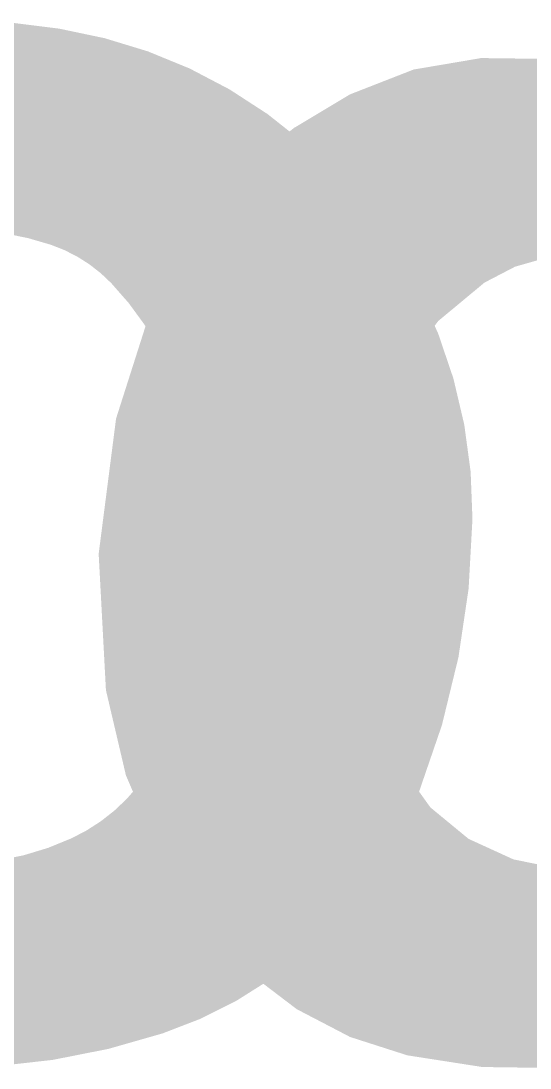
# Model space of a CAD drawing. Extents: x -19.1 to 53.5, y -15.6 to 59.8.
# Drawn here: x 32.566 to 33.402, y 53.357 to 55.077 of the extents above; entities that cross this region are included whole.
import ezdxf

# ---------------------------------------------------------------- set-up
doc = ezdxf.new("R2010")
doc.units = 0
doc.layers.add('21', color=41, linetype='CONTINUOUS')
doc.layers.add('22', color=40, linetype='CONTINUOUS')

msp = doc.modelspace()

# ---------------------------------------------------------------- linework, layer by layer
at = {"layer": '21'}
for points, const_width in [([(32.7, 55.0367, 0.0624), (32.4764, 55.0647)], 0.0254), ([(32.5768, 55.0355, 1), (32.5768, 55.0481)], 0.0127), ([(32.6792, 55.0351, 1), (32.675, 55.0231)], 0.0127), ([(32.6763, 55.0228, 1), (32.6779, 55.0354)], 0.0127), ([(32.7016, 55.0429, 1), (32.6984, 55.0305)], 0.0127), ([(33.02, 54.8691, 0.1172), (32.7, 55.0367)], 0.0254), ([(32.6984, 55.0305, 1), (32.7016, 55.0429)], 0.0127), ([(32.714, 55.0101, 1), (32.714, 55.0228)], 0.0127), ([(32.7879, 54.9847, 1), (32.7879, 54.9973)], 0.0127), ([(32.8433, 54.9784, 1), (32.8361, 54.968)], 0.0127), ([(32.8376, 54.9672, 1), (32.8418, 54.9792)], 0.0127), ([(32.8507, 54.9593, 1), (32.8507, 54.9719)], 0.0127), ([(32.8874, 54.9339, 1), (32.8874, 54.9466)], 0.0127), ([(32.9241, 54.9085, 1), (32.9241, 54.9211)], 0.0127), ([(32.9608, 54.8831, 1), (32.9608, 54.8957)], 0.0127), ([(32.9975, 54.8577, 1), (32.9975, 54.8704)], 0.0127), ([(33.2943, 54.2595, 0.2195), (33.02, 54.8691)], 0.0254), ([(33.0242, 54.8739, 1), (33.0158, 54.8643)], 0.0127), ([(33.0158, 54.8643, 1), (33.0242, 54.8739)], 0.0127), ([(33.0426, 54.8402, 1), (33.033, 54.832)], 0.0127), ([(33.0342, 54.8323, 1), (33.0342, 54.8449)], 0.0127), ([(33.0342, 54.8309, 1), (33.0414, 54.8413)], 0.0127), ([(33.0575, 54.8069, 1), (33.0575, 54.8195)], 0.0127), ([(33.0793, 54.7815, 1), (33.0793, 54.7942)], 0.0127), ([(33.1012, 54.7561, 1), (33.1012, 54.7687)], 0.0127), ([(32.6187, 54.7218, 0.0828), (32.4612, 54.7472)], 0.0254), ([(32.6064, 54.7528, 1), (32.6004, 54.7416)], 0.0127), ([(32.6029, 54.7409, 1), (32.6039, 54.7535)], 0.0127), ([(32.6223, 54.7433, 1), (32.6223, 54.7307)], 0.0127), ([(33.123, 54.7307, 1), (33.123, 54.7433)], 0.0127), ([(32.7228, 54.6557, 0.1209), (32.6187, 54.7218)], 0.0254), ([(32.6207, 54.7278, 1), (32.6167, 54.7158)], 0.0127), ([(32.6167, 54.7158, 1), (32.6207, 54.7278)], 0.0127), ([(32.6695, 54.718, 1), (32.6695, 54.7053)], 0.0127), ([(33.1528, 54.7117, 1), (33.1412, 54.7065)], 0.0127), ([(33.1422, 54.705, 1), (33.1518, 54.7132)], 0.0127), ([(33.1448, 54.7053, 1), (33.1448, 54.718)], 0.0127), ([(32.7069, 54.6984, 1), (32.6981, 54.6892)], 0.0127), ([(32.6995, 54.6882, 1), (32.7055, 54.6994)], 0.0127), ([(32.7103, 54.6925, 1), (32.7103, 54.6799)], 0.0127), ([(33.1572, 54.6799, 1), (33.1572, 54.6925)], 0.0127), ([(32.8498, 54.422, 0.1342), (32.7228, 54.6557)], 0.0254), ([(32.7274, 54.6601, 1), (32.7182, 54.6513)], 0.0127), ([(32.7182, 54.6513, 1), (32.7274, 54.6601)], 0.0127), ([(32.7365, 54.6671, 1), (32.7365, 54.6545)], 0.0127), ([(33.1685, 54.6545, 1), (33.1685, 54.6671)], 0.0127), ([(32.7627, 54.6418, 1), (32.7627, 54.6291)], 0.0127), ([(33.1798, 54.6291, 1), (33.1798, 54.6418)], 0.0127), ([(32.7947, 54.6127, 1), (32.7831, 54.6073)], 0.0127), ([(32.7889, 54.6163, 1), (32.7889, 54.6037)], 0.0127), ([(32.7845, 54.6054, 1), (32.7933, 54.6146)], 0.0127), ([(33.1911, 54.6037, 1), (33.1911, 54.6163)], 0.0127), ([(32.8006, 54.5909, 1), (32.8006, 54.5783)], 0.0127), ([(33.2025, 54.5783, 1), (33.2025, 54.5909)], 0.0127), ([(32.8123, 54.5656, 1), (32.8123, 54.5529)], 0.0127), ([(33.2138, 54.5529, 1), (33.2138, 54.5656)], 0.0127), ([(32.8241, 54.5401, 1), (32.8241, 54.5275)], 0.0127), ([(33.2251, 54.5275, 1), (33.2251, 54.5401)], 0.0127), ([(32.8358, 54.5147, 1), (32.8358, 54.5021)], 0.0127), ([(33.2364, 54.5021, 1), (33.2364, 54.5147)], 0.0127), ([(32.8475, 54.4894, 1), (32.8475, 54.4767)], 0.0127), ([(33.2574, 54.4762, 1), (33.2448, 54.4746)], 0.0127), ([(33.2477, 54.4767, 1), (33.2477, 54.4894)], 0.0127), ([(32.8592, 54.4639, 1), (32.8592, 54.4513)], 0.0127), ([(33.2453, 54.4728, 1), (33.2569, 54.478)], 0.0127), ([(33.2534, 54.4513, 1), (33.2534, 54.4639)], 0.0127), ([(32.8714, 54.4457, 1), (32.8588, 54.4441)], 0.0127), ([(32.8593, 54.4422, 1), (32.8709, 54.4476)], 0.0127), ([(32.8668, 54.4385, 1), (32.8668, 54.4259)], 0.0127), ([(33.2566, 54.4259, 1), (33.2566, 54.4385)], 0.0127), ([(32.8778, 54.1706, 0.0602), (32.8498, 54.422)], 0.0254), ([(32.856, 54.4235, 1), (32.8436, 54.4205)], 0.0127), ([(32.8436, 54.4205, 1), (32.856, 54.4235)], 0.0127), ([(32.87, 54.4132, 1), (32.87, 54.4005)], 0.0127), ([(33.2599, 54.4005, 1), (33.2599, 54.4132)], 0.0127), ([(32.8733, 54.3877, 1), (32.8733, 54.3751)], 0.0127), ([(33.2631, 54.3751, 1), (33.2631, 54.3877)], 0.0127), ([(32.8766, 54.3623, 1), (32.8766, 54.3497)], 0.0127), ([(33.2664, 54.3497, 1), (33.2664, 54.3623)], 0.0127), ([(32.8799, 54.337, 1), (32.8799, 54.3243)], 0.0127), ([(33.2697, 54.3243, 1), (33.2697, 54.337)], 0.0127), ([(32.8832, 54.3115, 1), (32.8832, 54.2989)], 0.0127), ([(33.2729, 54.2989, 1), (33.2729, 54.3115)], 0.0127), ([(32.8865, 54.2861, 1), (32.8865, 54.2735)], 0.0127), ([(33.2762, 54.2735, 1), (33.2762, 54.2861)], 0.0127), ([(32.8898, 54.2608, 1), (32.8898, 54.2481)], 0.0127), ([(33.208, 53.8175, 0.092), (33.2943, 54.2595)], 0.0254), ([(33.2854, 54.2561, 1), (33.2728, 54.2577)], 0.0127), ([(33.2728, 54.2561, 1), (33.2854, 54.2577)], 0.0127), ([(33.2788, 54.2481, 1), (33.2788, 54.2608)], 0.0127), ([(33.3006, 54.2594, 1), (33.288, 54.2596)], 0.0127), ([(33.288, 54.2596, 1), (33.3006, 54.2594)], 0.0127), ([(32.8969, 54.2493, 1), (32.8842, 54.2493)], 0.0127), ([(32.8842, 54.2485, 1), (32.8968, 54.2501)], 0.0127), ([(32.8905, 54.2353, 1), (32.8905, 54.2227)], 0.0127), ([(33.2757, 54.2227, 1), (33.2757, 54.2353)], 0.0127), ([(32.8905, 54.2099, 1), (32.8905, 54.1973)], 0.0127), ([(33.2727, 54.1973, 1), (33.2727, 54.2099)], 0.0127), ([(32.799, 53.8607, 0.1204), (32.8778, 54.1706)], 0.0254), ([(32.8841, 54.1705, 1), (32.8715, 54.1707)], 0.0127), ([(32.8715, 54.1707, 1), (32.8841, 54.1705)], 0.0127), ([(32.8905, 54.1846, 1), (32.8905, 54.1719)], 0.0127), ([(33.2696, 54.1719, 1), (33.2696, 54.1846)], 0.0127), ([(32.8905, 54.1591, 1), (32.8905, 54.1465)], 0.0127), ([(33.2666, 54.1465, 1), (33.2666, 54.1591)], 0.0127), ([(32.8905, 54.1337, 1), (32.8905, 54.1211)], 0.0127), ([(33.2635, 54.1211, 1), (33.2635, 54.1337)], 0.0127), ([(32.8899, 54.1084, 1), (32.8899, 54.0957)], 0.0127), ([(32.8842, 54.1045, 1), (32.8969, 54.1045)], 0.0127), ([(32.8967, 54.103, 1), (32.8843, 54.106)], 0.0127), ([(33.2604, 54.0957, 1), (33.2604, 54.1084)], 0.0127), ([(32.8837, 54.0829, 1), (32.8837, 54.0703)], 0.0127), ([(33.2574, 54.0703, 1), (33.2574, 54.0829)], 0.0127), ([(32.8776, 54.0575, 1), (32.8776, 54.0449)], 0.0127), ([(33.2598, 54.0444, 1), (33.2476, 54.0478)], 0.0127), ([(33.2543, 54.0449, 1), (33.2543, 54.0575)], 0.0127), ([(33.2474, 54.0469, 1), (33.26, 54.0453)], 0.0127), ([(32.8715, 54.0322, 1), (32.8715, 54.0195)], 0.0127), ([(33.248, 54.0195, 1), (33.248, 54.0322)], 0.0127), ([(32.8653, 54.0067, 1), (32.8653, 53.9941)], 0.0127), ([(33.241, 53.9941, 1), (33.241, 54.0067)], 0.0127), ([(32.8592, 53.9813, 1), (32.8592, 53.9687)], 0.0127), ([(33.2339, 53.9687, 1), (33.2339, 53.9813)], 0.0127), ([(32.8462, 53.9486, 1), (32.8586, 53.9456)], 0.0127), ([(32.853, 53.956, 1), (32.853, 53.9433)], 0.0127), ([(32.8582, 53.9445, 1), (32.8466, 53.9497)], 0.0127), ([(33.2268, 53.9433, 1), (33.2268, 53.956)], 0.0127), ([(32.8421, 53.9306, 1), (32.8421, 53.9179)], 0.0127), ([(33.2198, 53.9179, 1), (33.2198, 53.9306)], 0.0127), ([(32.8307, 53.9051, 1), (32.8307, 53.8925)], 0.0127), ([(33.2127, 53.8925, 1), (33.2127, 53.9051)], 0.0127), ([(32.8193, 53.8798, 1), (32.8193, 53.8671)], 0.0127), ([(33.2056, 53.8671, 1), (33.2056, 53.8798)], 0.0127), ([(32.6542, 53.7235, 0.1633), (32.799, 53.8607)], 0.0254), ([(32.7934, 53.8637, 1), (32.8046, 53.8577)], 0.0127), ([(32.8046, 53.8577, 1), (32.7934, 53.8637)], 0.0127), ([(32.8079, 53.8544, 1), (32.8079, 53.8417)], 0.0127), ([(33.1986, 53.8417, 1), (33.1986, 53.8544)], 0.0127), ([(32.7965, 53.8289, 1), (32.7965, 53.8163)], 0.0127), ([(32.8008, 53.8179, 1), (32.7922, 53.8273)], 0.0127), ([(33.1915, 53.8163, 1), (33.1915, 53.8289)], 0.0127), ([(32.7939, 53.4264, 0.2224), (33.208, 53.8175)], 0.0254), ([(32.7907, 53.8252, 1), (32.8023, 53.82)], 0.0127), ([(33.2021, 53.8198, 1), (33.2139, 53.8152)], 0.0127), ([(33.2139, 53.8152, 1), (33.2021, 53.8198)], 0.0127), ([(32.7686, 53.8036, 1), (32.7686, 53.7909)], 0.0127), ([(33.179, 53.8014, 1), (33.1912, 53.798)], 0.0127), ([(33.1905, 53.7963, 1), (33.1797, 53.8031)], 0.0127), ([(33.1835, 53.7909, 1), (33.1835, 53.8036)], 0.0127), ([(32.7406, 53.7782, 1), (32.7406, 53.7655)], 0.0127), ([(33.1676, 53.7655, 1), (33.1676, 53.7782)], 0.0127), ([(32.7127, 53.7527, 1), (32.7127, 53.7401)], 0.0127), ([(33.1516, 53.7401, 1), (33.1516, 53.7527)], 0.0127), ([(32.319, 53.7032, 0.1897), (32.6542, 53.7235)], 0.0254), ([(32.6515, 53.7293, 1), (32.6569, 53.7177)], 0.0127), ([(32.6569, 53.7177, 1), (32.6515, 53.7293)], 0.0127), ([(32.6847, 53.7274, 1), (32.6847, 53.7147)], 0.0127), ([(32.6804, 53.7257, 1), (32.689, 53.7163)], 0.0127), ([(32.6867, 53.715, 1), (32.6827, 53.727)], 0.0127), ([(33.1357, 53.7147, 1), (33.1357, 53.7274)], 0.0127), ([(32.6096, 53.702, 1), (32.6096, 53.6893)], 0.0127), ([(33.1197, 53.6893, 1), (33.1197, 53.702)], 0.0127), ([(33.0984, 53.6736, 1), (33.1092, 53.6668)], 0.0127), ([(33.1082, 53.6656, 1), (33.0994, 53.6748)], 0.0127), ([(33.1038, 53.6639, 1), (33.1038, 53.6765)], 0.0127), ([(33.0773, 53.6385, 1), (33.0773, 53.6512)], 0.0127), ([(33.0507, 53.6131, 1), (33.0507, 53.6258)], 0.0127), ([(33.0242, 53.5877, 1), (33.0242, 53.6003)], 0.0127), ([(32.9977, 53.5623, 1), (32.9977, 53.575)], 0.0127), ([(32.98, 53.5605, 1), (32.9888, 53.5513)], 0.0127), ([(32.9881, 53.5507, 1), (32.9807, 53.5611)], 0.0127), ([(32.9664, 53.5369, 1), (32.9664, 53.5496)], 0.0127), ([(32.9303, 53.5115, 1), (32.9303, 53.5241)], 0.0127), ([(32.8748, 53.4712, 1), (32.8706, 53.4832)], 0.0127), ([(32.8943, 53.4861, 1), (32.8943, 53.4988)], 0.0127), ([(32.8429, 53.4607, 1), (32.8429, 53.4734)], 0.0127), ([(32.869, 53.4824, 1), (32.8764, 53.472)], 0.0127), ([(32.4333, 53.3705, 0.083), (32.7939, 53.4264)], 0.0254), ([(32.7688, 53.4353, 1), (32.7688, 53.4479)], 0.0127), ([(32.7919, 53.4324, 1), (32.7959, 53.4204)], 0.0127), ([(32.7959, 53.4204, 1), (32.7919, 53.4324)], 0.0127), ([(32.6852, 53.4197, 1), (32.6894, 53.4077)], 0.0127), ([(32.6879, 53.4074, 1), (32.6867, 53.42)], 0.0127), ([(32.6946, 53.4099, 1), (32.6946, 53.4226)], 0.0127)]:
    msp.add_lwpolyline(points, format="xyb", dxfattribs=dict(at, const_width=const_width))
at = {"layer": '21', "const_width": 0.0254}
for points in [[(32.4762, 55.0418), (32.5768, 55.0418)], [(32.4764, 55.0545), (32.6771, 55.0291)], [(32.6771, 55.0291), (32.8397, 54.9732)], [(32.4758, 55.0164), (32.714, 55.0164)], [(32.4753, 54.991), (32.7879, 54.991)], [(32.8397, 54.9732), (33.0378, 54.8361)], [(32.4749, 54.9656), (32.8507, 54.9656)], [(32.4745, 54.9402), (32.8874, 54.9402)], [(32.474, 54.9148), (32.9241, 54.9148)], [(32.4736, 54.8894), (32.9608, 54.8894)], [(32.4732, 54.864), (32.9975, 54.864)], [(32.4728, 54.8386), (33.0342, 54.8386)], [(33.0378, 54.8361), (33.147, 54.7091)], [(32.4723, 54.8132), (33.0575, 54.8132)], [(32.4719, 54.7878), (33.0793, 54.7878)], [(32.4715, 54.7624), (33.1012, 54.7624)], [(32.6034, 54.7472), (32.4815, 54.7573)], [(32.7025, 54.6938), (32.6034, 54.7472)], [(32.6223, 54.737), (33.123, 54.737)], [(32.6695, 54.7116), (33.1448, 54.7116)], [(33.147, 54.7091), (33.2511, 54.4754)], [(32.7889, 54.61), (32.7025, 54.6938)], [(32.7103, 54.6862), (33.1572, 54.6862)], [(32.7365, 54.6608), (33.1685, 54.6608)], [(32.7627, 54.6354), (33.1798, 54.6354)], [(32.8651, 54.4449), (32.7889, 54.61)], [(32.7889, 54.61), (33.1911, 54.61)], [(32.8006, 54.5846), (33.2025, 54.5846)], [(32.8123, 54.5592), (33.2138, 54.5592)], [(32.8241, 54.5338), (33.2251, 54.5338)], [(32.8358, 54.5084), (33.2364, 54.5084)], [(32.8475, 54.483), (33.2477, 54.483)], [(33.2511, 54.4754), (33.2791, 54.2569)], [(32.8592, 54.4576), (33.2534, 54.4576)], [(32.8905, 54.2493), (32.8651, 54.4449)], [(32.8668, 54.4322), (33.2566, 54.4322)], [(32.87, 54.4068), (33.2599, 54.4068)], [(32.8733, 54.3814), (33.2631, 54.3814)], [(32.8766, 54.356), (33.2664, 54.356)], [(32.8799, 54.3306), (33.2697, 54.3306)], [(32.8832, 54.3052), (33.2729, 54.3052)], [(32.8865, 54.2798), (33.2762, 54.2798)], [(32.8898, 54.2544), (33.2788, 54.2544)], [(33.2791, 54.2569), (33.2537, 54.0461)], [(32.8905, 54.1045), (32.8905, 54.2493)], [(32.8905, 54.229), (33.2757, 54.229)], [(32.8905, 54.2036), (33.2727, 54.2036)], [(32.8905, 54.1782), (33.2696, 54.1782)], [(32.8905, 54.1528), (33.2666, 54.1528)], [(32.8905, 54.1274), (33.2635, 54.1274)], [(32.8524, 53.9471), (32.8905, 54.1045)], [(32.8899, 54.102), (33.2604, 54.102)], [(32.8837, 54.0766), (33.2574, 54.0766)], [(32.8776, 54.0512), (33.2543, 54.0512)], [(33.2537, 54.0461), (33.1851, 53.7997)], [(32.8715, 54.0258), (33.248, 54.0258)], [(32.8653, 54.0004), (33.241, 54.0004)], [(32.8592, 53.975), (33.2339, 53.975)], [(32.7965, 53.8226), (32.8524, 53.9471)], [(32.853, 53.9496), (33.2268, 53.9496)], [(32.8421, 53.9242), (33.2198, 53.9242)], [(32.8307, 53.8988), (33.2127, 53.8988)], [(32.8193, 53.8734), (33.2056, 53.8734)], [(32.8079, 53.848), (33.1986, 53.848)], [(32.6847, 53.721), (32.7965, 53.8226)], [(32.7965, 53.8226), (33.1915, 53.8226)], [(32.7686, 53.7972), (33.1835, 53.7972)], [(33.1851, 53.7997), (33.1038, 53.6702)], [(32.7406, 53.7718), (33.1676, 53.7718)], [(32.7127, 53.7464), (33.1516, 53.7464)], [(32.5044, 53.66), (32.6847, 53.721)], [(32.6847, 53.721), (33.1357, 53.721)], [(32.6096, 53.6956), (33.1197, 53.6956)], [(32.5345, 53.6702), (33.1038, 53.6702)], [(33.1038, 53.6702), (32.9844, 53.5559)], [(31.8271, 53.6448), (33.0773, 53.6448)], [(31.8434, 53.6194), (33.0507, 53.6194)], [(31.8719, 53.594), (33.0242, 53.594)], [(31.9126, 53.5686), (32.9977, 53.5686)], [(32.9844, 53.5559), (32.8727, 53.4772)], [(31.9532, 53.5432), (32.9664, 53.5432)], [(31.9939, 53.5178), (32.9303, 53.5178)], [(32.0345, 53.4924), (32.8943, 53.4924)], [(32.8727, 53.4772), (32.6873, 53.4137)], [(32.0751, 53.467), (32.8429, 53.467)], [(32.1158, 53.4416), (32.7688, 53.4416)], [(32.2298, 53.4162), (32.6946, 53.4162)], [(32.6873, 53.4137), (32.4358, 53.3883)]]:
    msp.add_lwpolyline(points, dxfattribs=at)
at = {"layer": '22', "const_width": 0.0254}
for points in [[(33.3223, 55.0037), (33.2138, 54.9853)], [(33.2473, 54.991), (33.5686, 54.991)], [(33.5204, 55.0012), (33.3223, 55.0037)], [(33.2138, 54.9853), (33.1114, 54.9453)], [(33.1633, 54.9656), (33.6316, 54.9656)], [(33.1114, 54.9453), (33.0212, 54.8912)], [(33.1029, 54.9402), (33.6945, 54.9402)], [(33.0605, 54.9148), (33.7395, 54.9148)], [(33.0212, 54.8912), (32.9387, 54.8259)], [(33.0189, 54.8894), (33.7686, 54.8894)], [(32.9868, 54.864), (33.7931, 54.864)], [(32.9547, 54.8386), (33.8165, 54.8386)], [(32.9387, 54.8259), (32.8596, 54.7369)], [(32.9274, 54.8132), (33.8399, 54.8132)], [(32.9048, 54.7878), (33.8633, 54.7878)], [(32.8822, 54.7624), (33.8861, 54.7624)], [(32.8596, 54.7369), (32.8016, 54.6329)], [(32.8597, 54.737), (34.2849, 54.737)], [(32.8455, 54.7116), (34.2849, 54.7116)], [(33.372, 54.6855), (33.4287, 54.7018)], [(32.8313, 54.6862), (33.3745, 54.6862)], [(33.3197, 54.6583), (33.372, 54.6855)], [(32.8172, 54.6608), (33.3245, 54.6608)], [(33.2416, 54.5934), (33.3197, 54.6583)], [(32.8016, 54.6329), (32.7342, 54.4216)], [(32.803, 54.6354), (33.2921, 54.6354)], [(32.7943, 54.61), (33.2615, 54.61)], [(32.7862, 54.5846), (33.2349, 54.5846)], [(33.1802, 54.5126), (33.2416, 54.5934)], [(32.7781, 54.5592), (33.2156, 54.5592)], [(32.77, 54.5338), (33.1963, 54.5338)], [(32.7619, 54.5084), (33.1783, 54.5084)], [(33.1386, 54.42), (33.1802, 54.5126)], [(32.7538, 54.483), (33.1669, 54.483)], [(32.7457, 54.4576), (33.1555, 54.4576)], [(32.7376, 54.4322), (33.1441, 54.4322)], [(32.7342, 54.4216), (32.7059, 54.2016)], [(32.7323, 54.4068), (33.1361, 54.4068)], [(33.1191, 54.3204), (33.1386, 54.42)], [(32.729, 54.3814), (33.1311, 54.3814)], [(32.7258, 54.356), (33.1261, 54.356)], [(32.7225, 54.3306), (33.1211, 54.3306)], [(33.1188, 54.1211), (33.1191, 54.3204)], [(32.7192, 54.3052), (33.1191, 54.3052)], [(32.716, 54.2798), (33.119, 54.2798)], [(32.7127, 54.2544), (33.119, 54.2544)], [(32.7094, 54.229), (33.1189, 54.229)], [(32.7059, 54.2016), (32.7177, 53.9801)], [(32.7062, 54.2036), (33.1189, 54.2036)], [(32.7072, 54.1782), (33.1189, 54.1782)], [(32.7085, 54.1528), (33.1188, 54.1528)], [(32.7099, 54.1274), (33.1188, 54.1274)], [(33.1495, 53.9242), (33.1188, 54.1211)], [(32.7112, 54.102), (33.1218, 54.102)], [(32.7126, 54.0766), (33.1257, 54.0766)], [(32.7139, 54.0512), (33.1297, 54.0512)], [(32.7153, 54.0258), (33.1336, 54.0258)], [(32.7166, 54.0004), (33.1376, 54.0004)], [(32.7177, 53.9801), (32.75, 53.8424)], [(32.7189, 53.975), (33.1416, 53.975)], [(32.7249, 53.9496), (33.1455, 53.9496)], [(32.7308, 53.9242), (33.1495, 53.9242)], [(33.1795, 53.8453), (33.1495, 53.9242)], [(32.7368, 53.8988), (33.1591, 53.8988)], [(32.7427, 53.8734), (33.1688, 53.8734)], [(32.7487, 53.848), (33.1784, 53.848)], [(32.75, 53.8424), (32.8056, 53.7124)], [(33.2286, 53.7768), (33.1795, 53.8453)], [(32.7585, 53.8226), (33.1958, 53.8226)], [(32.7694, 53.7972), (33.214, 53.7972)], [(32.7802, 53.7718), (33.2347, 53.7718)], [(33.2938, 53.7231), (33.2286, 53.7768)], [(32.7911, 53.7464), (33.2655, 53.7464)], [(32.8019, 53.721), (33.2984, 53.721)], [(33.3705, 53.688), (33.2938, 53.7231)], [(32.8056, 53.7124), (32.8828, 53.594)], [(32.8166, 53.6956), (33.3539, 53.6956)], [(33.4623, 53.6696), (33.3705, 53.688)], [(32.8331, 53.6702), (33.4593, 53.6702)], [(32.8497, 53.6448), (33.848, 53.6448)], [(32.8662, 53.6194), (33.848, 53.6194)], [(32.8828, 53.594), (32.9486, 53.5233)], [(32.8828, 53.594), (33.848, 53.594)], [(32.9064, 53.5686), (33.8351, 53.5686)], [(32.9301, 53.5432), (33.8166, 53.5432)], [(32.9486, 53.5233), (33.0254, 53.4649)], [(32.9559, 53.5178), (33.7982, 53.5178)], [(32.9892, 53.4924), (33.7709, 53.4924)], [(33.0226, 53.467), (33.7425, 53.467)], [(33.0254, 53.4649), (33.111, 53.4203)], [(33.07, 53.4416), (33.7049, 53.4416)], [(33.111, 53.4203), (33.2029, 53.3908)], [(33.1236, 53.4162), (33.6602, 53.4162)], [(33.2029, 53.3908), (33.3242, 53.3719)], [(33.2029, 53.3908), (33.5849, 53.3908)], [(33.3242, 53.3719), (33.4469, 53.3702)]]:
    msp.add_lwpolyline(points, dxfattribs=at)
at = {"layer": '22', "const_width": 0.0127}
for points in [[(33.2473, 54.9973, 1), (33.2473, 54.9847)], [(33.3224, 55.01, 1), (33.3222, 54.9974)], [(33.3234, 54.9974, 1), (33.3212, 55.01)], [(33.2128, 54.9916, 1), (33.2149, 54.9791)], [(33.2162, 54.9794, 1), (33.2115, 54.9913)], [(33.1633, 54.9719, 1), (33.1633, 54.9593)], [(33.1029, 54.9466, 1), (33.1029, 54.9339)], [(33.1091, 54.9512, 1), (33.1137, 54.9394)], [(33.1147, 54.9399, 1), (33.1081, 54.9507)], [(33.0605, 54.9211, 1), (33.0605, 54.9085)], [(33.0189, 54.8957, 1), (33.0189, 54.8831)], [(33.0179, 54.8967, 1), (33.0244, 54.8858)], [(33.0251, 54.8862, 1), (33.0172, 54.8962)], [(32.9868, 54.8704, 1), (32.9868, 54.8577)], [(32.9547, 54.8449, 1), (32.9547, 54.8323)], [(32.9348, 54.8309, 1), (32.9426, 54.8209)], [(32.9434, 54.8217, 1), (32.934, 54.8301)], [(32.9274, 54.8195, 1), (32.9274, 54.8069)], [(32.9048, 54.7942, 1), (32.9048, 54.7815)], [(32.8822, 54.7687, 1), (32.8822, 54.7561)], [(32.8548, 54.7411, 1), (32.8643, 54.7327)], [(32.8597, 54.7433, 1), (32.8597, 54.7307)], [(32.8651, 54.7338, 1), (32.854, 54.74)], [(32.8455, 54.718, 1), (32.8455, 54.7053)], [(32.8313, 54.6925, 1), (32.8313, 54.6799)], [(33.3702, 54.6916, 1), (33.3738, 54.6794)], [(33.3749, 54.6798, 1), (33.3691, 54.6911)], [(33.3745, 54.6799, 1), (33.3745, 54.6925)], [(32.8172, 54.6671, 1), (32.8172, 54.6545)], [(33.3168, 54.6639, 1), (33.3226, 54.6527)], [(33.3238, 54.6534, 1), (33.3156, 54.6632)], [(33.3245, 54.6545, 1), (33.3245, 54.6671)], [(32.7961, 54.636, 1), (32.8071, 54.6298)], [(32.8076, 54.631, 1), (32.7956, 54.6348)], [(32.803, 54.6418, 1), (32.803, 54.6291)], [(33.2921, 54.6291, 1), (33.2921, 54.6418)], [(32.7943, 54.6163, 1), (32.7943, 54.6037)], [(33.2615, 54.6037, 1), (33.2615, 54.6163)], [(32.7862, 54.5909, 1), (32.7862, 54.5783)], [(33.2349, 54.5783, 1), (33.2349, 54.5909)], [(33.2376, 54.5983, 1), (33.2457, 54.5886)], [(33.2467, 54.5896, 1), (33.2366, 54.5973)], [(32.7781, 54.5656, 1), (32.7781, 54.5529)], [(33.2156, 54.5529, 1), (33.2156, 54.5656)], [(32.77, 54.5401, 1), (32.77, 54.5275)], [(33.1963, 54.5275, 1), (33.1963, 54.5401)], [(32.7619, 54.5147, 1), (32.7619, 54.5021)], [(33.1751, 54.5165, 1), (33.1853, 54.5088)], [(33.186, 54.51, 1), (33.1744, 54.5152)], [(33.1783, 54.5021, 1), (33.1783, 54.5147)], [(32.7538, 54.4894, 1), (32.7538, 54.4767)], [(33.1669, 54.4767, 1), (33.1669, 54.4894)], [(32.7457, 54.4639, 1), (32.7457, 54.4513)], [(33.1555, 54.4513, 1), (33.1555, 54.4639)], [(32.7376, 54.4385, 1), (32.7376, 54.4259)], [(33.1441, 54.4259, 1), (33.1441, 54.4385)], [(32.7323, 54.4132, 1), (32.7323, 54.4005)], [(32.7281, 54.4235, 1), (32.7402, 54.4197)], [(32.7405, 54.4208, 1), (32.7279, 54.4224)], [(33.1449, 54.4188, 1), (33.1324, 54.4212)], [(33.1329, 54.4226, 1), (33.1444, 54.4174)], [(33.1361, 54.4005, 1), (33.1361, 54.4132)], [(32.729, 54.3877, 1), (32.729, 54.3751)], [(33.1311, 54.3751, 1), (33.1311, 54.3877)], [(32.7258, 54.3623, 1), (32.7258, 54.3497)], [(33.1261, 54.3497, 1), (33.1261, 54.3623)], [(32.7225, 54.337, 1), (32.7225, 54.3243)], [(33.1254, 54.3204, 1), (33.1128, 54.3204)], [(33.1211, 54.3243, 1), (33.1211, 54.337)], [(32.7192, 54.3115, 1), (32.7192, 54.2989)], [(33.1129, 54.3216, 1), (33.1253, 54.3192)], [(33.1191, 54.2989, 1), (33.1191, 54.3115)], [(32.716, 54.2861, 1), (32.716, 54.2735)], [(33.119, 54.2735, 1), (33.119, 54.2861)], [(32.7127, 54.2608, 1), (32.7127, 54.2481)], [(33.119, 54.2481, 1), (33.119, 54.2608)], [(32.7094, 54.2353, 1), (32.7094, 54.2227)], [(33.1189, 54.2227, 1), (33.1189, 54.2353)], [(32.7123, 54.2019, 1), (32.6996, 54.2013)], [(32.7062, 54.2099, 1), (32.7062, 54.1973)], [(33.1189, 54.1973, 1), (33.1189, 54.2099)], [(32.6996, 54.2024, 1), (32.7122, 54.2008)], [(32.7072, 54.1846, 1), (32.7072, 54.1719)], [(33.1189, 54.1719, 1), (33.1189, 54.1846)], [(32.7085, 54.1591, 1), (32.7085, 54.1465)], [(33.1188, 54.1465, 1), (33.1188, 54.1591)], [(32.7099, 54.1337, 1), (32.7099, 54.1211)], [(33.125, 54.1221, 1), (33.1125, 54.1201)], [(33.1124, 54.1211, 1), (33.1251, 54.1211)], [(33.1188, 54.1211, 1), (33.1188, 54.1337)], [(32.7112, 54.1084, 1), (32.7112, 54.0957)], [(33.1218, 54.0957, 1), (33.1218, 54.1084)], [(32.7126, 54.0829, 1), (32.7126, 54.0703)], [(33.1257, 54.0703, 1), (33.1257, 54.0829)], [(32.7139, 54.0575, 1), (32.7139, 54.0449)], [(33.1297, 54.0449, 1), (33.1297, 54.0575)], [(32.7153, 54.0322, 1), (32.7153, 54.0195)], [(33.1336, 54.0195, 1), (33.1336, 54.0322)], [(32.7166, 54.0067, 1), (32.7166, 53.9941)], [(33.1376, 53.9941, 1), (33.1376, 54.0067)], [(32.7239, 53.9816, 1), (32.7115, 53.9786)], [(32.7114, 53.9798, 1), (32.724, 53.9804)], [(32.7189, 53.9813, 1), (32.7189, 53.9687)], [(33.1416, 53.9687, 1), (33.1416, 53.9813)], [(32.7249, 53.956, 1), (32.7249, 53.9433)], [(33.1455, 53.9433, 1), (33.1455, 53.956)], [(32.7308, 53.9306, 1), (32.7308, 53.9179)], [(33.1554, 53.9265, 1), (33.1436, 53.9219)], [(33.1495, 53.9179, 1), (33.1495, 53.9306)], [(33.1432, 53.9232, 1), (33.1558, 53.9252)], [(32.7368, 53.9051, 1), (32.7368, 53.8925)], [(33.1591, 53.8925, 1), (33.1591, 53.9051)], [(32.7427, 53.8798, 1), (32.7427, 53.8671)], [(33.1688, 53.8671, 1), (33.1688, 53.8798)], [(32.7487, 53.8544, 1), (32.7487, 53.8417)], [(32.7558, 53.8449, 1), (32.7442, 53.84)], [(32.7438, 53.841, 1), (32.7562, 53.8439)], [(33.1846, 53.849, 1), (33.1743, 53.8416)], [(33.1735, 53.8431, 1), (33.1854, 53.8476)], [(33.1784, 53.8417, 1), (33.1784, 53.8544)], [(32.7585, 53.8289, 1), (32.7585, 53.8163)], [(33.1958, 53.8163, 1), (33.1958, 53.8289)], [(32.7694, 53.8036, 1), (32.7694, 53.7909)], [(33.214, 53.7909, 1), (33.214, 53.8036)], [(32.7802, 53.7782, 1), (32.7802, 53.7655)], [(33.2327, 53.7817, 1), (33.2246, 53.7719)], [(33.2235, 53.7731, 1), (33.2338, 53.7805)], [(33.2347, 53.7655, 1), (33.2347, 53.7782)], [(32.7911, 53.7527, 1), (32.7911, 53.7401)], [(33.2655, 53.7401, 1), (33.2655, 53.7527)], [(32.8019, 53.7274, 1), (32.8019, 53.7147)], [(33.2964, 53.7289, 1), (33.2911, 53.7173)], [(33.2897, 53.7182, 1), (33.2978, 53.728)], [(33.2984, 53.7147, 1), (33.2984, 53.7274)], [(32.8109, 53.7159, 1), (32.8003, 53.709)], [(32.7998, 53.71, 1), (32.8114, 53.7149)], [(32.8166, 53.702, 1), (32.8166, 53.6893)], [(33.3539, 53.6893, 1), (33.3539, 53.702)], [(33.3717, 53.6942, 1), (33.3693, 53.6818)], [(33.3679, 53.6822, 1), (33.3731, 53.6938)], [(32.8331, 53.6765, 1), (32.8331, 53.6639)], [(32.8497, 53.6512, 1), (32.8497, 53.6385)], [(32.8662, 53.6258, 1), (32.8662, 53.6131)], [(32.8874, 53.5983, 1), (32.8782, 53.5897)], [(32.8828, 53.6003, 1), (32.8828, 53.5877)], [(32.8775, 53.5905, 1), (32.8881, 53.5975)], [(32.9064, 53.575, 1), (32.9064, 53.5623)], [(32.9301, 53.5496, 1), (32.9301, 53.5369)], [(32.9524, 53.5284, 1), (32.9447, 53.5183)], [(32.9439, 53.519, 1), (32.9532, 53.5277)], [(32.9559, 53.5241, 1), (32.9559, 53.5115)], [(32.9892, 53.4988, 1), (32.9892, 53.4861)], [(33.0226, 53.4734, 1), (33.0226, 53.4607)], [(33.0283, 53.4705, 1), (33.0224, 53.4592)], [(33.0215, 53.4598, 1), (33.0292, 53.4699)], [(33.07, 53.4479, 1), (33.07, 53.4353)], [(33.1129, 53.4263, 1), (33.109, 53.4142)], [(33.108, 53.4146, 1), (33.1139, 53.4259)], [(33.1236, 53.4226, 1), (33.1236, 53.4099)], [(33.2039, 53.3971, 1), (33.2019, 53.3845)], [(33.2029, 53.3972, 1), (33.2029, 53.3845)], [(33.201, 53.3848, 1), (33.2048, 53.3968)], [(33.3242, 53.3782, 1), (33.3241, 53.3655)], [(33.3232, 53.3656, 1), (33.3251, 53.3782)]]:
    msp.add_lwpolyline(points, format="xyb", dxfattribs=at)

doc.saveas('drawing.dxf')
